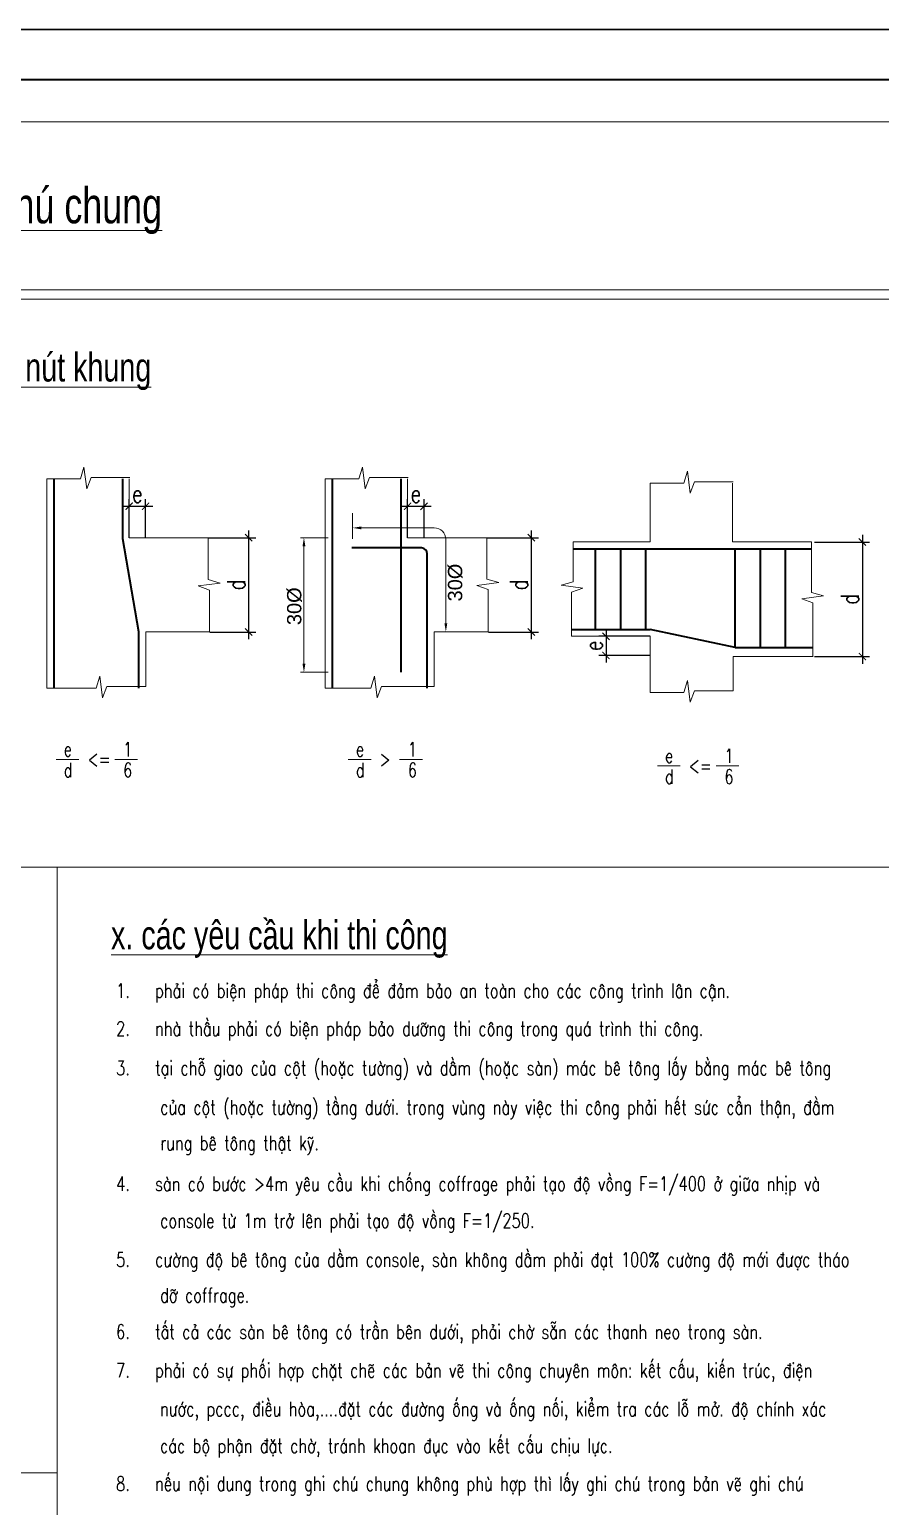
# Model space of a CAD drawing. Extents: x -2098986 to 943, y -1296280 to 73591.
# Drawn here: x -1622489 to -1610595, y -1038305 to -1017655 of the extents above; entities that cross this region are included whole.
import ezdxf
from ezdxf.enums import TextEntityAlignment as Align

# ---------------------------------------------------------------- set-up
doc = ezdxf.new("R2010")
doc.units = 0
doc.header["$LTSCALE"] = 150
doc.header["$PDMODE"] = 35
doc.layers.get('Defpoints').update_dxf_attribs({"lineweight": 18})
for name, color, linetype, lineweight in [('05.Text', 253, 'Continuous', 18), ('11.Khung bo', 32, 'Continuous', 50), ('12.Khung', 36, 'Continuous', 25), ('LS-DIM', 251, 'Continuous', 13), ('LS-TEXT', 60, 'Continuous', 20), ('LS-THAY', 7, 'Continuous', 20), ('LS-THEP', 3, 'Continuous', 35)]:
    doc.layers.add(name, color=color, linetype=linetype, lineweight=lineweight)
doc.layers.add('DIM', color=1, linetype='Continuous')
doc.layers.add('Tpl_Bound', color=1, linetype='Continuous', plot=False)
doc.styles.add('KCVN-LEADER', font='vnromadi.shx', dxfattribs={"width": 0.7, "height": 4})
doc.styles.add('TRAC', font='')
doc.styles.add('vnsimpli', font='vnsimli.shx', dxfattribs={"width": 0.75})
doc.styles.get('TRAC').set_extended_font_data('VNI-Helve')
doc.dimstyles.new('D100(250)', dxfattribs={"dimtxt": 250, "dimasz": 100, "dimexe": 100, "dimexo": 0, "dimgap": 50, "dimtad": 1, "dimdec": 0, "dimdsep": 46, "dimtxsty": 'vnsimpli', "dimblk": 'ARCHTICK', "dimcen": 1, "dimdle": 100, "dimclrd": 256, "dimclre": 256, "dimclrt": 60, "dimadec": 0, "dimazin": 0, "dimtfac": 1, "dimtdec": 0, "dimtix": 1, "dimtmove": 0, "dimatfit": 3, "dimfxl": 1, "dimarcsym": 0})

# ---------------------------------------------------------------- blocks, each defined once
blk = doc.blocks.new('_ArchTick')
at = {"layer": 'DIM', "color": 0, "const_width": 0.15}
blk.add_lwpolyline([(-0.5, -0.5), (0.5, 0.5)], dxfattribs=at)
blk = doc.blocks.new('*D47')
at = {"layer": 'Defpoints', "color": 0, "transparency": 16777216}
for p in [(-1611518, -1024821), (-1611518, -1026422), (-1610847, -1026422)]:
    blk.add_point(p, dxfattribs=at)
at = {"layer": 'LS-DIM', "lineweight": -2, "transparency": 16777216}
for p, q in [((-1611518, -1024821), (-1610747, -1024821)), ((-1610847, -1024721), (-1610847, -1026522)), ((-1611518, -1026422), (-1610747, -1026422))]:
    blk.add_line(p, q, dxfattribs=at)
at = {"layer": 'LS-DIM', "lineweight": -2, "transparency": 16777216, "xscale": 100, "yscale": 100, "zscale": 100}
for p, rotation in [((-1610847, -1024821), 90), ((-1610847, -1026422), 270)]:
    blk.add_blockref('_ArchTick', p, dxfattribs=dict(at, rotation=rotation))
at = {"layer": 'LS-DIM', "color": 60, "transparency": 16777216, "insert": (-1611022, -1025621), "char_height": 250, "attachment_point": 5, "rotation": 90, "style": 'vnsimpli'}
blk.add_mtext('d', dxfattribs=at)
blk = doc.blocks.new('*D50')
at = {"layer": 'Defpoints', "color": 0, "transparency": 16777216}
for p in [(-1613813, -1026139), (-1614431, -1026407), (-1613813, -1026407)]:
    blk.add_point(p, dxfattribs=at)
at = {"layer": 'LS-DIM', "lineweight": -2, "transparency": 16777216}
for p, q in [((-1614431, -1026039), (-1614431, -1026507)), ((-1613813, -1026139), (-1614531, -1026139)), ((-1613813, -1026407), (-1614531, -1026407))]:
    blk.add_line(p, q, dxfattribs=at)
at = {"layer": 'LS-DIM', "lineweight": -2, "transparency": 16777216, "xscale": 100, "yscale": 100, "zscale": 100}
for p, rotation in [((-1614431, -1026139), 90), ((-1614431, -1026407), 270)]:
    blk.add_blockref('_ArchTick', p, dxfattribs=dict(at, rotation=rotation))
at = {"layer": 'LS-DIM', "color": 60, "transparency": 16777216, "insert": (-1614606, -1026273), "char_height": 250, "attachment_point": 5, "rotation": 90, "style": 'vnsimpli'}
blk.add_mtext('e', dxfattribs=at)
blk = doc.blocks.new('*D63')
at = {"layer": 'Defpoints', "color": 0, "transparency": 16777216}
for p in [(-1619992, -1024761), (-1619969, -1026079), (-1619426, -1026079)]:
    blk.add_point(p, dxfattribs=at)
at = {"layer": 'LS-DIM', "lineweight": -2, "transparency": 16777216}
for p, q in [((-1619992, -1024761), (-1619326, -1024761)), ((-1619426, -1024661), (-1619426, -1026179)), ((-1619969, -1026079), (-1619326, -1026079))]:
    blk.add_line(p, q, dxfattribs=at)
at = {"layer": 'LS-DIM', "lineweight": -2, "transparency": 16777216, "xscale": 100, "yscale": 100, "zscale": 100}
for p, rotation in [((-1619426, -1024761), 90), ((-1619426, -1026079), 270)]:
    blk.add_blockref('_ArchTick', p, dxfattribs=dict(at, rotation=rotation))
at = {"layer": 'LS-DIM', "color": 60, "transparency": 16777216, "insert": (-1619601, -1025420), "char_height": 250, "attachment_point": 5, "rotation": 90, "style": 'vnsimpli'}
blk.add_mtext('d', dxfattribs=at)
blk = doc.blocks.new('*D64')
at = {"layer": 'Defpoints', "color": 0, "transparency": 16777216}
for p in [(-1620867, -1024321), (-1621097, -1024761), (-1620867, -1024761)]:
    blk.add_point(p, dxfattribs=at)
at = {"layer": 'LS-DIM', "lineweight": -2, "transparency": 16777216}
for p, q in [((-1621097, -1024761), (-1621097, -1024221)), ((-1620867, -1024761), (-1620867, -1024221)), ((-1621197, -1024321), (-1620767, -1024321))]:
    blk.add_line(p, q, dxfattribs=at)
at = {"layer": 'LS-DIM', "lineweight": -2, "transparency": 16777216, "xscale": 100, "yscale": 100, "zscale": 100, "rotation": 180}
blk.add_blockref('_ArchTick', (-1621097, -1024321), dxfattribs=at)
at = {"layer": 'LS-DIM', "lineweight": -2, "transparency": 16777216, "xscale": 100, "yscale": 100, "zscale": 100}
blk.add_blockref('_ArchTick', (-1620867, -1024321), dxfattribs=at)
at = {"layer": 'LS-DIM', "color": 60, "transparency": 16777216, "insert": (-1620982, -1024146), "char_height": 250, "attachment_point": 5, "style": 'vnsimpli'}
blk.add_mtext('e', dxfattribs=at)
blk = doc.blocks.new('*D65')
at = {"layer": 'Defpoints', "color": 0, "transparency": 16777216}
for p in [(-1616974, -1024321), (-1617204, -1024761), (-1616974, -1024761)]:
    blk.add_point(p, dxfattribs=at)
at = {"layer": 'LS-DIM', "lineweight": -2, "transparency": 16777216}
for p, q in [((-1617204, -1024761), (-1617204, -1024221)), ((-1616974, -1024761), (-1616974, -1024221)), ((-1617304, -1024321), (-1616874, -1024321))]:
    blk.add_line(p, q, dxfattribs=at)
at = {"layer": 'LS-DIM', "lineweight": -2, "transparency": 16777216, "xscale": 100, "yscale": 100, "zscale": 100, "rotation": 180}
blk.add_blockref('_ArchTick', (-1617204, -1024321), dxfattribs=at)
at = {"layer": 'LS-DIM', "lineweight": -2, "transparency": 16777216, "xscale": 100, "yscale": 100, "zscale": 100}
blk.add_blockref('_ArchTick', (-1616974, -1024321), dxfattribs=at)
at = {"layer": 'LS-DIM', "color": 60, "transparency": 16777216, "insert": (-1617089, -1024146), "char_height": 250, "attachment_point": 5, "style": 'vnsimpli'}
blk.add_mtext('e', dxfattribs=at)
blk = doc.blocks.new('*D66')
at = {"layer": 'Defpoints', "color": 0, "transparency": 16777216}
for p in [(-1616098, -1024761), (-1616075, -1026079), (-1615475, -1026079)]:
    blk.add_point(p, dxfattribs=at)
at = {"layer": 'LS-DIM', "lineweight": -2, "transparency": 16777216}
for p, q in [((-1616098, -1024761), (-1615375, -1024761)), ((-1615475, -1024661), (-1615475, -1026179)), ((-1616075, -1026079), (-1615375, -1026079))]:
    blk.add_line(p, q, dxfattribs=at)
at = {"layer": 'LS-DIM', "lineweight": -2, "transparency": 16777216, "xscale": 100, "yscale": 100, "zscale": 100}
for p, rotation in [((-1615475, -1024761), 90), ((-1615475, -1026079), 270)]:
    blk.add_blockref('_ArchTick', p, dxfattribs=dict(at, rotation=rotation))
at = {"layer": 'LS-DIM', "color": 60, "transparency": 16777216, "insert": (-1615650, -1025420), "char_height": 250, "attachment_point": 5, "rotation": 90, "style": 'vnsimpli'}
blk.add_mtext('d', dxfattribs=at)
blk = doc.blocks.new('100')
at = {"layer": '11.Khung bo', "const_width": 26.7}
blk.add_lwpolyline([(1860913, -945240), (1860913, -916940), (1896063, -916940), (1896063, -945240)], close=True, dxfattribs=at)
blk.add_lwpolyline([(1860913, -945240), (1860913, -916940), (1896063, -916940), (1896063, -945240)], close=True, dxfattribs=at)
blk.add_lwpolyline([(1860913, -945240), (1860913, -916940), (1896063, -916940), (1896063, -945240)], close=True, dxfattribs=at)
at = {"layer": '12.Khung'}
blk.add_lwpolyline([(1901579, -945940), (1901579, -916240), (1859580, -916240), (1859580, -945940)], close=True, dxfattribs=at)
blk.add_lwpolyline([(1901579, -945940), (1901579, -916240), (1859580, -916240), (1859580, -945940)], close=True, dxfattribs=at)
blk.add_lwpolyline([(1901579, -945940), (1901579, -916240), (1859580, -916240), (1859580, -945940)], close=True, dxfattribs=at)

msp = doc.modelspace()

# ---------------------------------------------------------------- linework, layer by layer
at = {"layer": 'LS-DIM'}
for p, q in [((-1617972.7, -1024777.8), (-1617972.7, -1024418.6)), ((-1617851.9, -1024623.5), (-1616830.7, -1024623.5)), ((-1618313.7, -1024760.5), (-1618703.7, -1024760.5)), ((-1616669.6, -1025956), (-1616669.6, -1024784.6)), ((-1618653.4, -1024881.4), (-1618653.4, -1026521.2)), ((-1616812.5, -1026078.9), (-1616619.2, -1026078.9)), ((-1618313.7, -1026642), (-1618703.7, -1026642))]:
    msp.add_line(p, q, dxfattribs=at)
for points in [[(-1622247.3, -1023939.3), (-1621777, -1023939.3), (-1621727.8, -1023772.1), (-1621688.4, -1024077.1), (-1621629.3, -1023919.7), (-1621089, -1023919.7)], [(-1618354.4, -1023939.3), (-1617884.1, -1023939.3), (-1617834.8, -1023772.1), (-1617795.5, -1024077.1), (-1617736.4, -1023919.7), (-1617196.1, -1023919.7)], [(-1613813.2, -1023999.3), (-1613342.9, -1023999.3), (-1613293.6, -1023832.1), (-1613254.2, -1024137.1), (-1613195.2, -1023979.7), (-1612654.9, -1023979.7)], [(-1619992.4, -1024760.5), (-1619992.4, -1025346.6), (-1619825.2, -1025395.8), (-1620130.1, -1025435.2), (-1619972.7, -1025494.3), (-1619972.7, -1026078.9)], [(-1616098.5, -1024760.5), (-1616098.5, -1025338.9), (-1615931.2, -1025388.1), (-1616236.2, -1025427.5), (-1616078.8, -1025486.6), (-1616078.8, -1026078.9)], [(-1614892, -1024820.5), (-1614892, -1025375.5), (-1615059.2, -1025424.8), (-1614754.2, -1025464.2), (-1614911.6, -1025523.2), (-1614911.6, -1026138.9)], [(-1611558.3, -1024820.5), (-1611558.3, -1025525), (-1611391, -1025574.3), (-1611696, -1025613.7), (-1611538.6, -1025672.7), (-1611538.6, -1026421.9)], [(-1622247.3, -1026862.7), (-1621557.8, -1026862.7), (-1621508.6, -1026695.4), (-1621469.2, -1027000.4), (-1621410.1, -1026843), (-1620863.1, -1026843)], [(-1618354.4, -1026862.7), (-1617716.4, -1026862.7), (-1617667.2, -1026695.4), (-1617627.8, -1027000.4), (-1617568.7, -1026843), (-1616834.2, -1026843)], [(-1613813.2, -1026922.7), (-1613342.9, -1026922.7), (-1613293.6, -1026755.4), (-1613254.2, -1027060.4), (-1613195.2, -1026903), (-1612654.9, -1026903)]]:
    msp.add_lwpolyline(points, dxfattribs=at)
msp.add_arc((-1616830.7, -1024784.6), 161.1, 0, 90, dxfattribs=at)
for points in [[(-1617851.9, -1024603.4), (-1617851.9, -1024643.6), (-1617972.7, -1024623.5)], [(-1618673.5, -1024881.4), (-1618633.2, -1024881.4), (-1618653.4, -1024760.5)], [(-1616649.4, -1025956), (-1616689.7, -1025956), (-1616669.6, -1026078.9)], [(-1618673.5, -1026521.2), (-1618633.2, -1026521.2), (-1618653.4, -1026642)]]:
    msp.add_solid(points, dxfattribs=at)
at = {"layer": 'LS-TEXT'}
for p, q in [((-1622118, -1027860.1), (-1621797.8, -1027860.1)), ((-1621297.8, -1027860.1), (-1620977.7, -1027860.1)), ((-1618033.3, -1027860.1), (-1617713.1, -1027860.1)), ((-1617318.4, -1027860.1), (-1616998.2, -1027860.1)), ((-1613713.5, -1027951.7), (-1613393.3, -1027951.7)), ((-1612893.3, -1027951.7), (-1612573.2, -1027951.7))]:
    msp.add_line(p, q, dxfattribs=at)
at = {"layer": 'LS-THAY'}
for p, q in [((-1638545.3, -1021297), (-1605655.9, -1021297)), ((-1638545.3, -1021427.1), (-1605655.9, -1021427.1)), ((-1622247.3, -1026862.7), (-1622247.3, -1023939.3)), ((-1621097, -1024760.5), (-1621097, -1023937.2)), ((-1618354.4, -1026862.7), (-1618354.4, -1023939.3)), ((-1617204, -1024760.5), (-1617204, -1023937.2)), ((-1613813.2, -1024820.5), (-1613813.2, -1023999.3)), ((-1612662.8, -1024820.5), (-1612662.8, -1023997.2)), ((-1621097, -1024760.5), (-1619992.4, -1024760.5)), ((-1617204, -1024760.5), (-1616098.5, -1024760.5)), ((-1613813.2, -1024820.5), (-1614892, -1024820.5)), ((-1612662.8, -1024820.5), (-1611558.3, -1024820.5)), ((-1620863.1, -1026078.9), (-1619968.8, -1026078.9)), ((-1620863.1, -1026843), (-1620863.1, -1026078.9)), ((-1616834.2, -1026078.9), (-1616074.9, -1026078.9)), ((-1616834.2, -1026843), (-1616834.2, -1026078.9)), ((-1613813.2, -1026138.9), (-1614915.6, -1026138.9)), ((-1613813.2, -1026922.7), (-1613813.2, -1026138.9)), ((-1612654.9, -1026421.9), (-1611534.7, -1026421.9)), ((-1612654.9, -1026903), (-1612654.9, -1026421.9)), ((-1638545.3, -1029365.4), (-1605655.9, -1029365.4)), ((-1622100.6, -1029365.4), (-1622100.6, -1046311.5)), ((-1638545.3, -1037835.9), (-1622100.6, -1037835.9))]:
    msp.add_line(p, q, dxfattribs=at)
msp.add_lwpolyline([(-1638545.3, -1018944.3), (-1605655.9, -1018944.3), (-1605655.9, -1046311.5), (-1638545.3, -1046311.5)], close=True, dxfattribs=at)
at = {"layer": 'LS-THEP'}
for p, q in [((-1622146.8, -1026862.7), (-1622146.8, -1023939.3)), ((-1621184.9, -1024774.7), (-1621184.9, -1023939.3)), ((-1618253.9, -1026862.7), (-1618253.9, -1023939.3)), ((-1617292, -1026642), (-1617292, -1023939.3)), ((-1620959, -1026078.3), (-1621184.9, -1024774.7)), ((-1617010.6, -1024904.2), (-1617983.1, -1024904.2)), ((-1616930.1, -1026862.7), (-1616930.1, -1024984.8)), ((-1611551.9, -1024921.1), (-1614892, -1024921.1)), ((-1614579.6, -1026045.4), (-1614579.6, -1024921.1)), ((-1614221.7, -1026045.4), (-1614221.7, -1024921.1)), ((-1613874.6, -1026045.4), (-1613874.6, -1024921.1)), ((-1612627.3, -1026296.9), (-1612627.3, -1024921.1)), ((-1612269.4, -1026296.9), (-1612269.4, -1024921.1)), ((-1611922.4, -1026296.9), (-1611922.4, -1024921.1)), ((-1620959, -1026862.7), (-1620959, -1026078.3)), ((-1614911.6, -1026045.4), (-1613812.4, -1026045.4)), ((-1612627.3, -1026296.9), (-1613812.4, -1026045.4)), ((-1612627.3, -1026296.9), (-1611538.6, -1026296.9))]:
    msp.add_line(p, q, dxfattribs=at)
msp.add_arc((-1617010.6, -1024984.8), 80.5, 0, 90, dxfattribs=at)
at = {"layer": 'Tpl_Bound', "color": 1}
msp.add_lwpolyline([(-1641227.3, -1047355.5), (-1641227.3, -1017655.5), (-1599227.3, -1017655.5), (-1599227.3, -1047355.5)], close=True, dxfattribs=at)

# ---------------------------------------------------------------- block references
at = {"layer": '05.Text', "xscale": 1.000009185772931, "yscale": 1.000009185772931, "zscale": 1.000009185772931}
msp.add_blockref('100', (-3500824, -101407), dxfattribs=at)

# ---------------------------------------------------------------- texts
at = {"layer": 'LS-TEXT', "style": 'KCVN-LEADER', "width": 0.75}
msp.add_text('%%Ughi chó chung', height=500, dxfattribs=at).set_placement((-1622197.5, -1020364.7), align=Align.CENTER)
at = {"layer": 'LS-TEXT', "color": 60, "style": 'KCVN-LEADER', "width": 0.75}
for s, p in [('%%Um. chi tiÕt cÊu t¹o nót khung', (-1625804.5, -1022376.5)), ('%%Ux. c¸c yªu cÇu khi thi c«ng', (-1621350, -1030314.8))]:
    msp.add_text(s, height=400, dxfattribs=at).set_placement(p, align=Align.MIDDLE_LEFT)
at = {"layer": 'LS-TEXT', "style": 'vnsimpli', "width": 0.75}
for s, p in [('e', (-1622012, -1027818.7)), ('1', (-1621180.5, -1027818.7)), ('e', (-1617927.3, -1027818.7)), ('1', (-1617201.1, -1027818.7)), ('1', (-1612776, -1027910.3)), ('d', (-1622012, -1028110)), ('<=', (-1621677.9, -1027957)), ('6', (-1621180.5, -1028110)), ('d', (-1617927.3, -1028110)), ('>', (-1617593.2, -1027957)), ('6', (-1617201.1, -1028110)), ('e', (-1613607.5, -1027910.3)), ('<=', (-1613273.4, -1028048.6)), ('d', (-1613607.5, -1028201.6)), ('6', (-1612776, -1028201.6)), ('1.   ph¶i cã biÖn ph¸p thi c«ng ®Ó ®¶m b¶o an toµn cho c¸c c«ng tr×nh l©n cËn.', (-1621279.2, -1031193.4)), ('2.   nhµ thÇu ph¶i cã biÖn ph¸p b¶o d\xadìng thi c«ng trong qu¸ tr×nh thi c«ng.', (-1621279.2, -1031724.9)), ('3.   t¹i chç giao cña cét (hoÆc t\xadêng) vµ dÇm (hoÆc sµn) m¸c bª t«ng lÊy b»ng m¸c bª t«ng', (-1621279.2, -1032275.1)), ('cña cét (hoÆc t\xadêng) tÇng d\xadíi. trong vïng nµy viÖc thi c«ng ph¶i hÕt søc cÈn thËn, ®Çm', (-1620662.9, -1032825.4)), ('rung bª t«ng thËt kü.', (-1620662.9, -1033323.9)), ('4.   sµn cã b\xadíc >4m yªu cÇu khi chèng coffrage ph¶i t¹o ®é vång F=1/400 ë gi÷a nhÞp vµ', (-1621279.2, -1033893)), ('console tõ 1m trë lªn ph¶i t¹o ®é vång F=1/250.', (-1620663.2, -1034409.7)), ('5.   c\xadêng ®é bª t«ng cña dÇm console, sµn kh«ng dÇm ph¶i ®¹t 100%%% c\xadêng ®é míi ®\xadîc th¸o', (-1621279.2, -1034953.6)), ('dì coffrage.', (-1620663.2, -1035452.1)), ('6.   tÊt c¶ c¸c sµn bª t«ng cã trÇn bªn d\xadíi, ph¶i chê s½n c¸c thanh neo trong sµn.', (-1621279.2, -1035962.5)), ('7.   ph¶i cã sù phèi hîp chÆt chÏ c¸c b¶n vÏ thi c«ng chuyªn m«n: kÕt cÊu, kiÕn tróc, ®iÖn', (-1621279.2, -1036500.8)), ('n\xadíc, pccc, ®iÒu hßa,....®Æt c¸c ®\xadêng èng vµ èng nèi, kiÓm tra c¸c lç më. ®é chÝnh x¸c ', (-1620665.5, -1037041.3)), ('c¸c bé phËn ®Æt chê, tr¸nh khoan ®ôc vµo kÕt cÊu chÞu lùc.', (-1620665.5, -1037556.2)), ('8.   nÕu néi dung trong ghi chó chung kh«ng phï hîp th× lÊy ghi chó trong b¶n vÏ ghi chó', (-1621279.2, -1038087))]:
    msp.add_text(s, height=200, dxfattribs=at).set_placement(p)
at = {"layer": 'LS-TEXT', "char_height": 200, "attachment_point": 5, "rotation": 90, "style": 'TRAC'}
for insert in [(-1616537.1, -1025387.5), (-1618785.8, -1025718.5)]:
    msp.add_mtext('30Þ', dxfattribs=dict(at, insert=insert))

# ---------------------------------------------------------------- dimensions: what is measured, and where the dimension line sits
at = {"layer": 'LS-DIM'}
for base, p1, p2, picture, middle in [((-1620866.7, -1024321), (-1621097, -1024760.5), (-1620866.7, -1024760.5), '*D64', (-1620981.8, -1024321)), ((-1616973.7, -1024321), (-1617204, -1024760.5), (-1616973.7, -1024760.5), '*D65', (-1617088.9, -1024321))]:
    dim = msp.add_linear_dim(base=base, p1=p1, p2=p2, text='e', dimstyle='D100(250)', dxfattribs=at)
    dim.commit()
    dim.dimension.update_dxf_attribs({"geometry": picture, "text_midpoint": middle, "dimtype": 160})
for base, p1, p2, text, picture, middle in [((-1619426, -1026078.9), (-1619992.4, -1024760.5), (-1619968.8, -1026078.9), 'd', '*D63', (-1619601, -1025419.7)), ((-1615474.5, -1026078.9), (-1616098.5, -1024760.5), (-1616074.9, -1026078.9), 'd', '*D66', (-1615649.5, -1025419.7)), ((-1610846.9, -1026421.9), (-1611518.2, -1024820.5), (-1611518.2, -1026421.9), 'd', '*D47', (-1611021.9, -1025621.2)), ((-1614431.2, -1026407), (-1613813.2, -1026138.9), (-1613813.2, -1026407), 'e', '*D50', (-1614606.2, -1026272.9))]:
    dim = msp.add_linear_dim(base=base, p1=p1, p2=p2, angle=90, text=text, dimstyle='D100(250)', dxfattribs=at)
    dim.commit()
    dim.dimension.update_dxf_attribs({"geometry": picture, "text_midpoint": middle})

doc.saveas('drawing.dxf')
